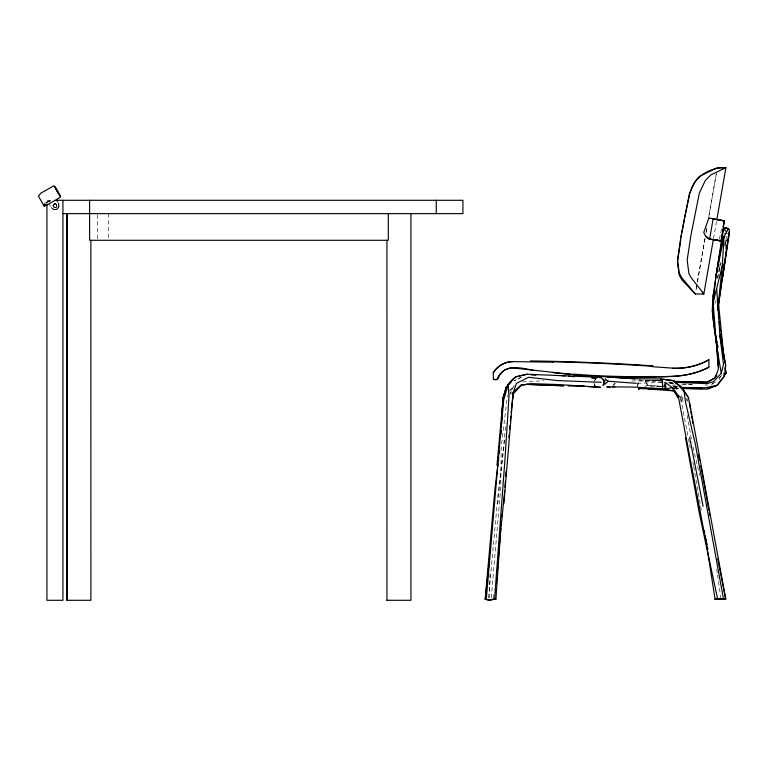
<?xml version="1.0" encoding="UTF-8"?>
<svg xmlns="http://www.w3.org/2000/svg" width="768" height="768" viewBox="0 0 768 768"><rect width="100%" height="100%" fill="white"/><g stroke="black" fill="none" stroke-linecap="round" stroke-linejoin="round"><path stroke-width="0.58" stroke-dasharray="3.84 2.88" d="M662.621 388.022L662.803 381.139L662.784 386.448L647.578 385.459L645.043 380.544L662.477 380.669L662.63 386.237L666.211 386.438M666.163 386.362L662.64 386.333L662.803 381.139M662.544 388.426L662.765 382.07L638.544 380.794L629.222 381.11M489.197 597.898L490.109 572.755M719.395 270.355L719.616 266.813M662.678 388.147L662.861 385.334M491.242 597.936L500.774 487.565L501.178 447.552L507.466 395.357M488.573 597.984L498.24 491.952L504.288 444.682M662.659 387.235L662.909 384.643M725.405 249.226L726.317 239.77L724.877 245.395M497.702 504.019L505.91 423.398M56.237 209.434C60.739 207.85 58.675 202.128 56.179 199.709M493.075 598.109L493.498 594.576M504.442 443.501L504.893 439.958M55.229 207.485L53.366 206.573C51.83 203.971 56.832 202.454 56.851 205.642C56.813 208.848 51.533 207.235 53.501 204.499M724.829 245.885L726.413 236.448L723.485 237.101M716.333 173.616L708.701 217.286L716.352 173.606M713.53 238.531L716.621 220.819M637.555 386.333L638.544 380.794L640.474 379.018M58.963 206.054C57.043 210.566 59.885 205.718 58.445 203.635A4.003 4.003 0 0 1 56.976 209.107C53.261 211.238 50.275 206.688 49.248 203.712M637.555 386.41L638.582 380.851L662.016 380.602L662.698 383.136M717.341 278.189L719.472 266.765M720.461 265.795L720.931 263.51M724.906 244.109L725.232 239.424M719.328 239.414L721.805 227.741M717.744 278.266L719.971 268.061M686.822 400.906L687.35 398.803M719.693 265.622L720.557 262.253M53.117 205.642L54.048 207.254L55.91 207.254C57.629 206.342 56.678 203.462 54.739 203.789M715.306 303.226L716.198 299.971M719.261 379.632L720.403 376.426M58.954 206.141L56.976 209.107L53.424 209.328M509.635 394.954L514.454 384.97M594.499 380.794L595.382 379.046M594.595 380.736L595.498 378.97M612.902 386.554L614.717 382.57L613.574 384.653M614.074 384.883L615.245 383.213M509.741 391.296L513.773 387.139M644.65 387.235L647.53 384.346L645.043 380.544L661.344 380.669M53.366 204.701L55.459 203.837M55.91 207.254L56.602 206.573M711.264 385.133L713.798 382.781M718.858 378.077L723.917 373.382M509.549 390.326L513.677 386.659M676.118 389.539L677.942 388.157M57.638 208.627L56.976 209.107A4.003 4.003 0 0 1 51.514 207.638L52.637 208.886M48.422 201.744L49.728 200.813M49.776 200.89L44.304 204.221M49.603 200.582L44.918 203.357M44.016 203.731L49.536 200.467L50.198 201.629M711.974 383.53L717.216 381.619M54.048 204.019L54.979 203.77M674.006 386.822L677.347 386.458M54.566 209.616C57.811 209.616 51.418 209.702 51.514 207.638M522.614 381.898L543.83 380.774M637.478 383.28L665.386 382.387M672.192 385.104L675.696 385.018M681.533 384.874L692.045 384.605M650.122 386.88L662.832 386.611M50.938 200.294L46.934 200.294L46.934 203.885M669.869 383.472L673.459 383.501M673.2 386.41L676.723 386.438M674.573 388.243L678.144 388.272M673.354 387.37L678.106 387.437M674.611 388.301L678.192 388.339M674.438 388.31L679.171 388.435M668.794 382.09L672.374 382.243M669.811 383.443L673.373 383.587M682.858 384L692.352 384.403M705.398 384.96L707.77 385.056M647.578 385.459L665.962 386.41M673.382 386.851L678.163 387.12M668.669 382.195L673.344 382.464M673.526 386.083L677.078 386.333M656.035 380.16L662.016 380.602L662.63 386.237M724.349 233.386L727.795 233.885M509.933 392.582L512.928 393.946M55.91 204.019L56.851 205.642M680.976 395.53L683.395 399.226M593.683 382.502L595.354 386.198M594.336 384.307L595.056 386.083L594.374 384.298M58.445 203.635L58.963 205.238M686.448 398.314L687.504 401.434M681.715 397.786L683.203 402.298M692.995 447.005L699.754 475.565M680.726 398.41L688.253 437.712M688.474 438.874L689.357 443.491M689.578 444.653L690.25 448.118M692.851 461.971L693.494 465.437M693.706 466.589L701.597 511.901M687.149 415.229L692.026 442.358M716.726 569.174L717.389 573.792M717.552 574.954L720.845 598.061M718.051 345.216L718.272 347.597M662.016 380.602L662.467 387.302M662.515 380.669L662.784 386.448M680.986 398.707L680.995 401.875M108.317 213.629L108.317 239.136M97.651 214.781L97.651 239.136M696.941 284.554L695.914 290.458L696.941 284.554M704.986 238.531L697.152 283.373L704.995 238.522M706.838 227.904L705.811 233.808L706.858 227.904M521.261 377.28L514.061 380.851L521.242 377.309M53.664 206.957A1.862 1.862 0 0 0 56.784 206.122A1.862 1.862 0 0 0 54.499 203.837A1.862 1.862 0 0 0 53.664 206.957"/><path stroke-width="1.15" d="M722.803 231.926L712.963 296.419L712.234 311.174L717.36 350.323L721.267 373.258L713.731 381.504L707.05 383.645L674.774 382.339M495.206 599.107L489.11 600.288L485.27 599.299L486.49 587.53M500.909 434.131L501.12 430.531M501.542 423.35L501.898 417.36M502.118 413.77L503.04 398.198L506.17 387.13L510.97 382.378M721.267 373.258L723.504 364.598L719.866 335.414L717.994 306.989L722.256 266.016L724.003 236.64L728.573 228.413L725.117 227.674L722.899 230.64L721.939 244.666M492.941 599.28L495.907 599.222L500.832 528.566M498.874 548.688L504.73 490.704M504.97 487.133L505.373 481.171M505.69 476.41L506.016 471.638M500.87 427.296L501.149 423.773M501.514 419.069L501.888 414.374M502.166 410.842L502.627 404.966M502.81 402.614C503.568 392.736 507.139 382.138 516.058 376.733L527.347 374.256M495.754 592.07L495.936 589.718M496.493 582.682L496.858 577.987M497.318 572.122L497.779 566.256M498.048 562.742L499.709 541.622M496.963 465.706L503.29 396.288M503.846 503.818L513.149 392.794L516.432 383.405L528.538 377.299L557.981 380.602L601.238 382.32M508.243 384.422L508.954 396.97L505.114 457.402L494.554 599.222L489.13 600.067L486.288 599.261L498.653 455.501L503.693 399.907L508.243 384.422L515.856 376.867L526.714 374.218L590.17 376.867L595.949 378.086L591.821 378.23M501.139 525.005L501.437 521.443M501.85 516.691L502.051 514.32M718.464 365.741C718.493 341.414 708.854 317.184 714.566 293.04M508.819 437.386L509.05 435.024M509.587 429.178L509.933 425.635M510.355 420.97L510.826 416.246M511.123 412.762L513.149 392.794L521.242 385.152L531.821 383.635L559.2 384.586L600.566 387.283L588.653 386.65M723.466 269.309L718.57 304.013L724.138 359.347M723.811 265.766L724.042 263.405M505.93 389.491L506.17 387.13M486.739 585.178L487.344 579.293M487.594 576.941L488.074 572.227M488.323 569.875L488.813 565.171M489.293 560.458L489.542 558.106M490.147 552.221L490.397 549.869M716.381 375.907L714.106 378.394L707.107 382.195L673.574 381.408L707.078 382.205L715.229 377.722L718.378 369.062L713.107 302.736L715.862 276.509L722.688 237.677M512.861 398.63L513.59 391.901L512.89 393.994L521.242 385.152M498.029 463.786L494.995 488.544L485.174 599.146L486.288 599.261M498.317 461.434L498.749 457.891M499.334 453.178L499.622 450.816M681.533 388.493L707.549 389.146L717.274 385.363L724.339 376.426L725.693 365.462L721.584 341.914M726.605 249.331L722.784 276.403L729.6 231.658L728.438 236.39M726.941 246.979L727.277 244.627M727.603 242.275L728.102 238.742M680.803 239.462L677.482 262.339L679.238 275.117L681.792 279.754L695.29 294L703.824 294L713.318 239.702M716.093 275.376L719.981 252.307M720.365 250.003L720.758 247.699M721.142 245.386L721.536 243.082M723.072 226.694L724.445 220.867L724.33 221.539L724.445 220.867L708.566 217.92M716.832 219.648L725.914 167.712L717.389 167.712L699.379 176.381L695.434 181.075L689.53 193.296L681.091 235.738L677.491 260.093L679.162 272.784L681.648 277.536L695.29 294M724.445 220.886L720.806 241.526L720.922 240.874L709.594 238.982L705.446 235.968L703.757 232.493L708.806 218.17M709.594 238.982L713.155 218.87M681.139 237.178L681.542 234.893M681.955 232.608L684.624 217.776M599.875 377.76L599.99 377.146M715.862 276.509L724.003 236.64M684.864 216.605L689.808 193.238M714.528 292.992L713.29 298.656L713.674 304.195M713.107 302.736L722.256 266.016M712.963 296.419L713.914 293.03M673.757 390.096L672.163 387.61L665.434 382.368L664.224 386.218L665.962 388.877L672.163 387.61L678.096 395.338L680.774 397.488M605.654 378.989L604.541 381.542L604.627 384.442L608.179 381.254L636.317 383.318M722.899 230.64L723.792 228.576L726.317 231.533M553.229 362.208L512.842 361.622C504.941 361.574 497.309 366.038 493.286 372.787L493.392 379.334L494.448 379.766L497.165 379.498L500.064 374.496L504.518 369.946L510.864 367.709L573.61 374.592M493.392 379.334L497.05 379.594C502.877 363.37 520.502 367.469 533.856 370.502M690.298 192.221C694.032 176.448 710.669 166.925 725.914 167.722L710.976 174.797L705.36 180.432L699.35 193.027L690.854 235.747L687.178 260.083L688.886 273.456L691.008 277.536L703.296 293.136M723.264 231.082L725.117 227.674L729.466 229.594L717.715 310.214L717.696 305.626M493.286 372.787C497.309 365.981 504.931 361.651 512.842 361.622M714.106 378.394L716.842 374.554M722.678 377.808L717.35 384.97L707.904 388.493M724.013 376.022L726.01 373.334L725.232 367.507M497.165 379.498L498.643 377.51M512.89 393.994L521.261 385.133L527.069 384.384M515.299 390.394L521.261 385.133M44.16 206.093L46.666 204.48M56.4 199.574L60.509 197.078L53.962 185.741L40.925 193.123L38.4 196.118L44.333 206.4M44.65 204.826L43.738 205.354L47.587 204.672L54.797 200.515M45.226 205.814L46.886 204.854M653.27 376.925L673.104 376.291C685.517 375.907 697.834 372.854 708.902 367.171L708.902 359.731C698.074 365.952 685.44 368.803 672.989 368.17M708.902 359.731C698.87 365.482 687.302 368.381 675.754 368.256M708.902 367.171C692.41 376.118 673.229 376.877 654.912 376.886M717.706 558.768L725.568 598.656L724.291 599.222L715.094 599.28L705.11 535.546M594.749 378.365L598.445 377.242L601.181 377.77L603.178 379.488L603.955 381.936L603.206 385.354L603.955 381.936L603.053 379.315M717.274 385.363L705.418 387.802L681.667 387.485M725.568 598.656L715.094 599.28L725.798 599.165L689.578 402.538M607.901 377.482L613.19 377.309M485.27 599.299L486.566 599.242M715.085 599.28L725.798 599.165M612.422 386.746L614.813 386.717M493.171 599.117L495.907 599.222M54.931 200.294L462.931 200.294L462.931 213.629L62.938 213.629M66.998 600.288L66.998 213.629L66.97 600.288L90.893 600.288L90.864 240.288M386.938 600.288L410.938 600.288L410.938 213.629M609.504 377.146L635.232 378.787L660.854 378.989L673.718 380.746M682.906 388.301L701.952 388.445M681.773 388.387L702.067 388.637M568.195 385.93L584.515 386.246M638.813 389.376L638.813 388.57L665.856 389.434L674.285 390.922L678.086 397.728L674.285 390.922L648.067 388.982M697.286 388.205L702.067 388.474M615.504 377.462L635.232 378.787M531.168 374.861L535.872 375.168M652.013 366.672L674.678 368.285M579.312 385.901L583.978 386.275M561.437 375.667L564.979 375.955M568.512 376.253L574.406 376.742M553.315 372.749L573.072 374.554M660.509 378.989L673.632 380.63L684.038 391.104L685.459 401.827L695.338 444.115L723.494 599.03M713.29 239.654L720.912 240.902M716.659 219.562L723.283 220.733L712.243 218.765M713.002 239.491L719.76 240.701L719.654 241.344L719.76 240.701L708.624 239.002L705.446 235.968M609.984 387.514L606.778 386.87L632.611 387.024L665.962 388.877L665.434 382.368M674.371 382.09L680.678 386.093L687.878 396.701M605.29 379.19L608.179 381.254M722.506 237.312L721.968 236.88L723.101 238.522M57.235 191.405L58.464 193.546M674.304 390.307L675.734 392.112M56.045 189.235L55.488 188.381M682.637 389.011L688.493 397.776L690.442 409.373M57.302 191.52L57.917 192.49M54.989 186.451L60.403 195.83M59.424 195.091L59.741 195.648M56.179 199.709L56.976 201.101M717.667 599.146L699.37 513.437L685.517 437.827M698.419 454.55L699.638 460.31M700.848 466.061L708.97 510.576M689.616 437.338L703.104 506.323M706.339 543.83L678.096 395.338M719.866 335.414L725.693 365.462M707.357 546.989L707.808 549.302L707.318 546.998M704.314 530.621L704.736 532.963M705.821 538.838L706.253 541.19M712.416 310.608L713.866 318.624M714.278 320.909L714.691 323.203M716.486 340.186L716.89 342.49M725.098 368.016L726.01 373.334M690.826 411.696L691.219 414.019M691.603 416.333L691.997 418.656M692.381 420.979L692.774 423.293M709.334 512.947L709.699 515.318M723.917 373.382L724.339 376.426M718.474 316.07L718.781 318.403M719.242 321.917L719.693 325.43M720 327.773L720.451 331.286M720.845 333.331L723.226 355.862M721.555 339.178L723.466 355.498M718.502 367.008L715.92 335.539M716.669 288.787L717.994 306.989M716.726 340.838L716.957 344.39M717.197 347.952L717.36 350.323M718.464 299.328L718.57 304.013M638.813 388.57L638.822 389.376M436.262 200.294L436.262 213.629M388.301 213.629L388.301 240.288L89.616 240.288L89.597 200.294M386.938 240.288L386.957 600.288M62.938 200.294L62.938 600.288L46.934 600.288L46.934 205.085M530.362 360.941A296.362 38.486 2.8 0 1 652.954 365.856M655.046 377.222A280.742 96.461 1.7 0 1 615.437 377.126M613.037 377.059A280.742 96.461 1.7 0 1 573.466 374.918M653.098 376.474A280.742 95.674 1.7 0 1 573.274 374.131M552.605 361.776A296.486 38.506 2.8 0 1 652.733 366.288M702.403 292.07A206.928 1.642 50 0 1 703.67 294.048M563.539 385.747L526.56 384.365L563.539 385.843M706.915 544.675L706.464 542.362L706.886 544.685"/></g></svg>
